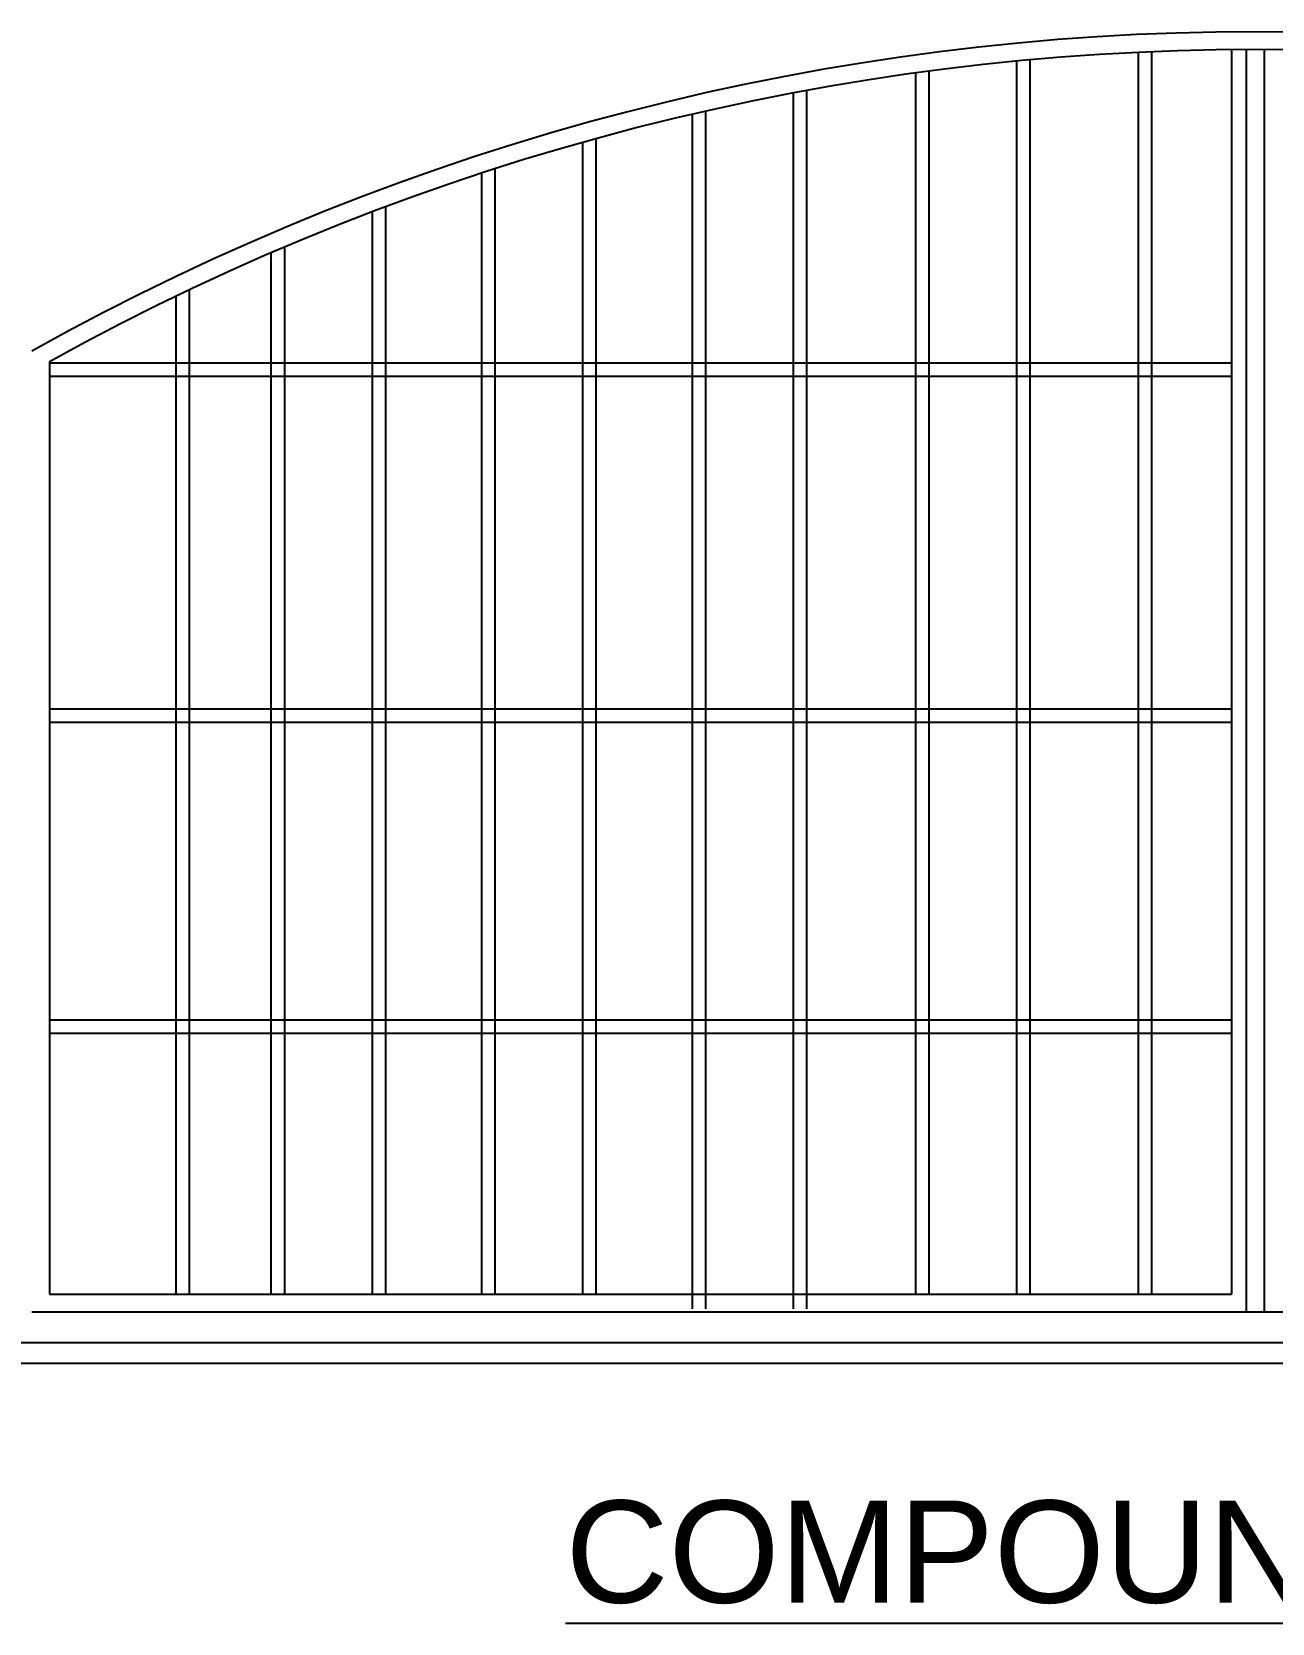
# Model space of a CAD drawing. Header units: metres. Extents: x 7608 to 7792, y -2400 to -2275.
# Drawn here: x 7683.832 to 7686.743, y -2290.982 to -2287.245 of the extents above; entities that cross this region are included whole.
import ezdxf

# ---------------------------------------------------------------- set-up
doc = ezdxf.new("R2010")
doc.units = ezdxf.units.M
doc.header["$MEASUREMENT"] = 0
doc.styles.get("Standard").update_dxf_attribs({"font": 'arial.ttf'})

msp = doc.modelspace()

# ---------------------------------------------------------------- linework, layer by layer
at = {"lineweight": 25, "ltscale": 72}
for p, q in [((7686.1429, -2287.31361), (7686.1429, -2290.20918)), ((7686.17423, -2287.31067), (7686.17423, -2290.20918)), ((7686.42889, -2287.29307), (7686.42889, -2290.20918)), ((7686.46021, -2287.29167), (7686.46021, -2290.20918)), ((7686.64783, -2287.28659), (7686.64783, -2290.20918)), ((7686.68237, -2287.28659), (7686.68237, -2290.25095)), ((7686.72467, -2287.28659), (7686.72467, -2290.25095)), ((7685.90575, -2287.34143), (7685.90575, -2290.20918)), ((7685.93707, -2287.33719), (7685.93707, -2290.20918)), ((7685.6186, -2287.38842), (7685.6186, -2290.24375)), ((7685.64992, -2287.38257), (7685.64992, -2290.24375)), ((7685.41277, -2287.43125), (7685.41277, -2290.24375)), ((7685.38144, -2287.43845), (7685.38144, -2290.24375)), ((7685.12416, -2287.50456), (7685.12416, -2290.20918)), ((7685.15548, -2287.49584), (7685.15548, -2290.20918)), ((7684.887, -2287.57677), (7684.887, -2290.20918)), ((7684.91833, -2287.56659), (7684.91833, -2290.20918)), ((7684.66143, -2287.65588), (7684.66143, -2290.20918)), ((7684.6301, -2287.66769), (7684.6301, -2290.20918)), ((7684.39295, -2287.76393), (7684.39295, -2290.20918)), ((7684.42427, -2287.75052), (7684.42427, -2290.20918)), ((7684.16974, -2287.86589), (7684.16974, -2290.20918)), ((7684.20106, -2287.85089), (7684.20106, -2290.20918)), ((7683.87327, -2288.01954), (7683.87327, -2290.20918)), ((7683.87327, -2288.02198), (7686.64783, -2288.02198)), ((7683.87327, -2288.05351), (7686.64783, -2288.05351)), ((7683.87327, -2288.83482), (7686.64783, -2288.83482)), ((7683.87327, -2288.86634), (7686.64783, -2288.86634)), ((7683.87327, -2289.56504), (7686.64783, -2289.56504)), ((7683.87327, -2289.59656), (7686.64783, -2289.59656)), ((7683.87327, -2290.20918), (7686.64783, -2290.20918)), ((7683.83151, -2290.25095), (7689.57552, -2290.25095)), ((7683.71926, -2290.32296), (7689.68778, -2290.32296)), ((7681.78565, -2290.37139), (7691.62139, -2290.37139))]:
    msp.add_line(p, q, dxfattribs=at)
for radius, start, end in [(5.87267, 60.722059, 119.277941), (5.8309, 60.962182, 119.037818)]:
    msp.add_arc((7686.70352, -2293.1175), radius, start, end, dxfattribs=at)

# ---------------------------------------------------------------- texts
at = {"color": 3}
msp.add_text('%%UCOMPOUND GATE', height=0.24, dxfattribs=at).set_placement((7685.08421, -2290.93392))

doc.saveas('drawing.dxf')
